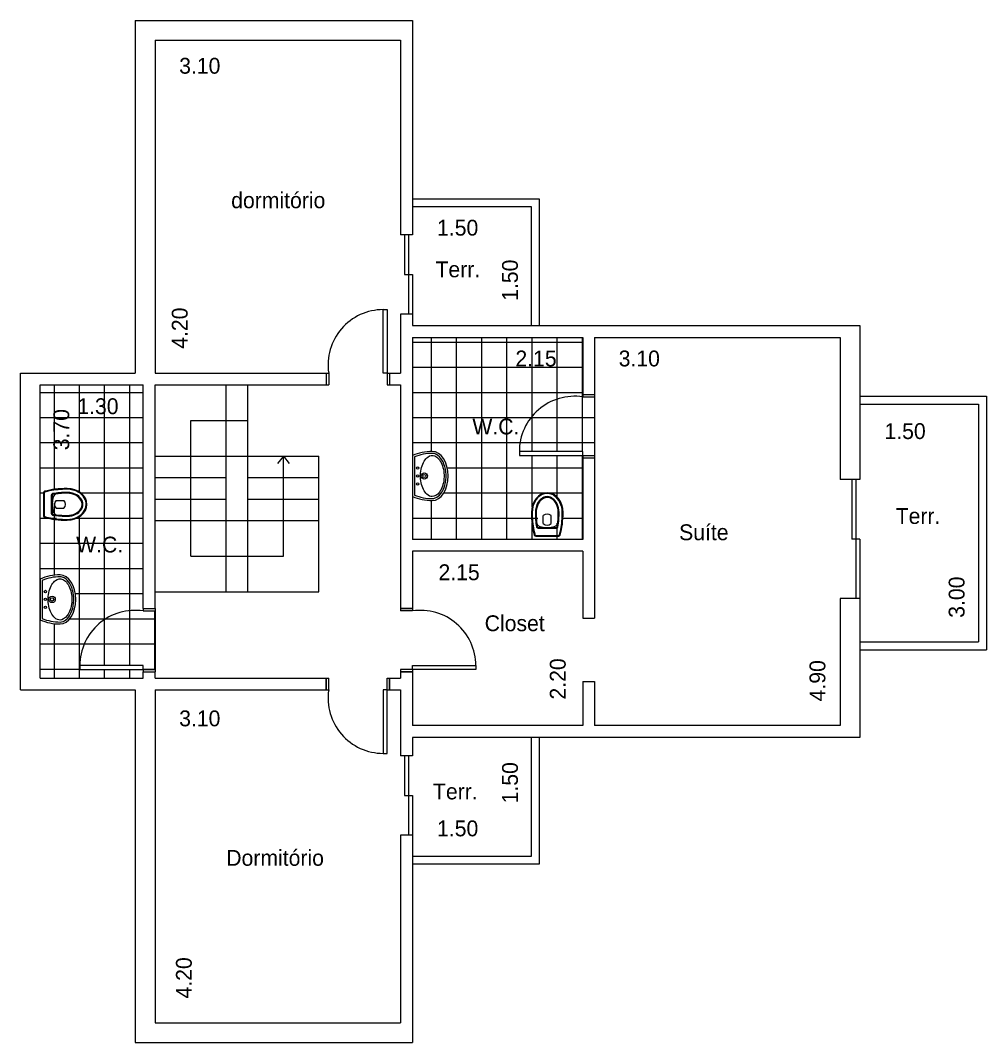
# Model space of a CAD drawing. Extents: x 0 to 46.6, y 0 to 34.7.
# Drawn here: x 17.79 to 29.99, y 21.8 to 34.7 of the extents above; entities that cross this region are included whole.
import ezdxf

# ---------------------------------------------------------------- set-up
doc = ezdxf.new("R2010")
doc.units = 0
doc.layers.get('0').update_dxf_attribs({"linetype": 'CONTINUOUS'})
doc.layers.get('DEFPOINTS').update_dxf_attribs({"linetype": 'CONTINUOUS'})
for name, color, linetype in [('BLOCO', 5, 'CONTINUOUS'), ('BLOCOS', 5, 'CONTINUOUS'), ('HACHURA', 1, 'CONTINUOUS'), ('PAREDE', 7, 'CONTINUOUS')]:
    doc.layers.add(name, color=color, linetype=linetype)
doc.styles.add('PADRÃO', font='', dxfattribs={"height": 0.2})
doc.styles.get('PADRÃO').set_extended_font_data('AvantGarde Bk BT')
doc.dimstyles.new('PADRÃOS', dxfattribs={"dimtxt": 0.15, "dimasz": 0.1, "dimexe": 1.25, "dimexo": 0.625, "dimgap": 0.1, "dimtad": 0, "dimjust": 1, "dimzin": 1, "dimdsep": 46, "dimtxsty": 'PADRÃO', "dimcen": 2.5, "dimse1": 1, "dimse2": 1, "dimsd1": 1, "dimsd2": 1, "dimclrt": 1, "dimadec": 0, "dimazin": 0, "dimtfac": 1, "dimtdec": 4, "dimtmove": 0, "dimatfit": 3, "dimfxl": 1, "dimtolj": 1, "dimtzin": 0, "dimarcsym": 0})

# ---------------------------------------------------------------- blocks, each defined once
blk = doc.blocks.new('P80E15')
at = {"layer": 'BLOCO', "ltscale": 0.015}
for p, q in [((0.03000000000000114, 0.1500000000000057), (0, 0.1500000000000057)), ((0, 0.1500000000000057), (0, 0)), ((0.03000000000000114, 0.1500000000000057), (0.03000000000000114, 0)), ((0.8000000000000114, 0.1500000000000341), (0.7700000000000102, 0.1500000000000341)), ((0.7700000000000102, 0.1500000000000057), (0.7700000000000102, 0)), ((0.8000000000000114, 0.1500000000000057), (0.8000000000000114, 0)), ((0.03000000000000114, 2.842170943040401e-14), (0, 0)), ((0.8000000000000114, 2.842170943040401e-14), (0.7700000000000102, 5.684341886080801e-14))]:
    blk.add_line(p, q, dxfattribs=at)
at = {"layer": 'BLOCO'}
blk.add_lwpolyline([(0.03000000000000114, 0.1500000000000057), (0.0800000000000125, 0.1500000000000057), (0.0800000000000125, 0.950000000000017), (0.03000000000000114, 0.950000000000017)], close=True, dxfattribs=at)
at = {"layer": 'BLOCO', "ltscale": 0.015}
blk.add_arc((0.0800000000000125, 0.2524375000000134), 0.6975625000000036, 351.555539587714, 90.00000000000041, dxfattribs=at)
blk = doc.blocks.new('P80D15')
at = {"layer": 'BLOCO', "ltscale": 0.015}
for p, q in [((0, 0.1500000000000057), (0, 0)), ((0, 0.1500000000000341), (0.03000000000000114, 0.1500000000000341)), ((0.03000000000000114, 0.1500000000000057), (0.03000000000000114, 0)), ((0.7700000000000102, 0.1500000000000057), (0.7700000000000102, 0)), ((0.7700000000000102, 0.1500000000000057), (0.8000000000000114, 0.1500000000000057)), ((0.8000000000000114, 0.1500000000000057), (0.8000000000000114, 0)), ((0, 2.842170943040401e-14), (0.03000000000000114, 0)), ((0.7699999999999818, 0), (0.8000000000000114, 0))]:
    blk.add_line(p, q, dxfattribs=at)
at = {"layer": 'BLOCO'}
blk.add_lwpolyline([(0.7700000000000102, 0.1500000000000057), (0.7199999999999989, 0.1500000000000057), (0.7199999999999989, 0.950000000000017), (0.7700000000000102, 0.950000000000017)], close=True, dxfattribs=at)
at = {"layer": 'BLOCO', "ltscale": 0.015}
blk.add_arc((0.7199999999999989, 0.2524375000000134), 0.6975625000000036, 89.99999999999959, 188.444460412286, dxfattribs=at)
blk = doc.blocks.new('VASOSAN')
at = {"layer": 'BLOCOS'}
for p, q in [((-0.04999870165021036, 0.1999637913173729), (-0.04999870165021036, 0.300036208682684)), ((0.05000129834978395, 0.2000000000000171), (0.05000129834978395, 0.3000000000000398)), ((-0.1156907586723577, 0.1400000000000148), (0.1156608751354042, 0.1400000000000148)), ((-0.1156899891503542, 0.1500000000000057), (0.1156563640565906, 0.1500000000000057)), ((-0.1449592708755176, 0.04000000000002046), (0.1449618675667352, 0.04000000000002046)), ((-0.144958964094414, 0.05000000000001137), (0.144958964094414, 0.05000000000001137))]:
    blk.add_line(p, q, dxfattribs=at)
for centre, radius, start, end in [((-1.681254687468936e-05, 0.2500000000000284), 0.07072348561596478, 44.98962509969003, 134.9688828081831), ((-0.1156907586724003, 0.1599999999999966), 0.02, 189.3867869031125, 270.0000000001221), ((-0.1156899891503826, 0.1599999999999113), 0.01, 189.3843767903272, 270.0000000002443), ((-1.681254687468936e-05, 0.2500000000000284), 0.07072348561596478, 225.0311171918169, 315.01037490031), ((0.1156563640566048, 0.1599999999999397), 0.01, 269.9999999999185, 350.5758748885445), ((0.1156608751354185, 0.1600000000000534), 0.02, 269.9999999999593, 350.5771305827586), ((-0.1449592708755176, 0.06000000000784667), 0.02, 195.5363314444965, 269.9999999879495), ((-0.1449589640944282, 0.0600000000000307), 0.01, 195.5346797106506, 270), ((0.1449589640941156, 0.06000000000059913), 0.01, 270.0000000017912, 344.483103753554), ((0.1449618675666784, 0.06000000000008754), 0.02, 270.0000000001221, 344.463668535786)]:
    blk.add_arc(centre, radius, start, end, dxfattribs=at)
for centre, major_axis, ratio, start_param, end_param in [((1.298349786793551e-06, 0.3400000000000034), (0, 0.25), 0.8000000000000114, 4.71238898038469, 7.853981633974483), ((1.298349786793551e-06, 0.3400000000000034), (0, 0.5), 0.4000000000000057, 1.570796326794897, 2.178171401941273), ((1.298349786793551e-06, 0.3400000000000034), (0, 0.5), 0.4000000000000057, 4.10501390519934, 4.71238898038469), ((3.162615456631102e-06, 0.2000000000000171), (-0.1315416254084454, 0), 0.380107846735427, 0, 3.141592653589793)]:
    blk.add_ellipse(centre, major_axis=major_axis, ratio=ratio, start_param=start_param, end_param=end_param, dxfattribs=at)
for points, knots in [([(0.1900012983497845, 0.3400000000000034), (0.1900012983497845, 0.3848761319792686), (0.1797393390216371, 0.4296688513161939), (0.1275724019719462, 0.5345347987748141), (0.06728061332151469, 0.5774883381547511), (-0.05557463358574921, 0.5822833263597715), (-0.1176873313140447, 0.5442092108278018), (-0.1772271428546759, 0.4396819034496957), (-0.1899987016502109, 0.3899119131999385), (-0.1899987016502109, 0.3400000000000034)], [4.71238898038469, 4.71238898038469, 4.71238898038469, 4.71238898038469, 5.268704666077937, 5.268704666077937, 6.251971787216637, 6.251971787216637, 7.235238908355337, 7.235238908355337, 7.853981633974483, 7.853981633974483, 7.853981633974483, 7.853981633974483]), ([(0.1500012983497925, 0.3400000000000034), (0.1500012983497925, 0.3788440209133057), (0.1410350669412708, 0.4175642631073231), (0.09785548235792874, 0.5046356523495774), (0.05186252916044509, 0.5365242863162791), (-0.035906470330346, 0.5428969122828846), (-0.08268716521656927, 0.5186239494114204), (-0.136675398657502, 0.4336095243094746), (-0.1499987016502189, 0.3869668551708401), (-0.1499987016502189, 0.3400000000000034)], [4.71238898038469, 4.71238898038469, 4.71238898038469, 4.71238898038469, 5.267303564860582, 5.267303564860582, 6.225165062483076, 6.225165062483076, 7.18302656010557, 7.18302656010557, 7.853981633974483, 7.853981633974483, 7.853981633974483, 7.853981633974483]), ([(0.1400012983497874, 0.3400000000000034), (0.1400012983497874, 0.3772837390730786), (0.1313244408788421, 0.4146147677288923), (0.08614040026922964, 0.5057958350239744), (0.03502463044166859, 0.5349710805647021), (-0.04931088296146413, 0.5246485128546965), (-0.08846614740087944, 0.4978919085569657), (-0.1301770436703151, 0.4186244413023701), (-0.139998701650228, 0.3793231752999873), (-0.139998701650228, 0.3400000000000034)], [4.71238898038469, 4.71238898038469, 4.71238898038469, 4.71238898038469, 5.266984672173268, 5.266984672173268, 6.376176055750425, 6.376176055750425, 7.268653195712185, 7.268653195712185, 7.853981633974483, 7.853981633974483, 7.853981633974483, 7.853981633974483]), ([(-0.1899987016502109, 0.3400000000000034), (-0.1899987016502109, 0.2628456380244302), (-0.1826597402104682, 0.1857481592563204), (-0.1646350625580055, 0.0962993025843275), (-0.1598779088782436, 0.07633152029333701), (-0.1545936493339752, 0.05732178411361133)], [1.570796326794897, 1.570796326794897, 1.570796326794897, 1.570796326794897, 2.037455774227855, 2.037455774227855, 2.178171373096618, 2.178171373096618, 2.178171373096618, 2.178171373096618]), ([(0.1255213970934932, 0.158362586435743), (0.1304959230626253, 0.1883329397418549), (0.1342856674288981, 0.2197754344096836), (0.1388984311594896, 0.280892952358073), (0.1400012983497874, 0.3104504303007616), (0.1400012983497874, 0.3400000000000034)], [4.319424209334854, 4.319424209334854, 4.319424209334854, 4.319424209334854, 4.526146784234752, 4.526146784234752, 4.71238898038469, 4.71238898038469, 4.71238898038469, 4.71238898038469]), ([(0.1353910129756457, 0.1567256052765629), (0.1406375926198677, 0.1883393074453181), (0.1445703338030171, 0.2215366219332111), (0.1489940345178695, 0.2833246268364178), (0.1500012983497925, 0.3116621455754114), (0.1500012983497925, 0.3400000000000034)], [4.319414935773391, 4.319414935773391, 4.319414935773391, 4.319414935773391, 4.53527739023095, 4.53527739023095, 4.71238898038469, 4.71238898038469, 4.71238898038469, 4.71238898038469]), ([(0.1545944801337669, 0.0573247746568768), (0.1714080019636555, 0.1178830224408784), (0.1827947395838834, 0.188231392050767), (0.1891612343353728, 0.2873542333339003), (0.1900012983497845, 0.3136769834079587), (0.1900012983497845, 0.3400000000000034)], [4.105016649121983, 4.105016649121983, 4.105016649121983, 4.105016649121983, 4.553177186481221, 4.553177186481221, 4.71238898038469, 4.71238898038469, 4.71238898038469, 4.71238898038469])]:
    blk.add_open_spline(points, degree=3, knots=knots, dxfattribs=at)
for points in [[(-0.1499987016502189, 0.3400000000000034), (-0.1499987016502189, 0.2771333061211863), (-0.1449377691834997, 0.2142947379843179), (-0.1354229546785177, 0.1567380311504962)], [(-0.1399987016502138, 0.3400000000000034), (-0.1399987016502138, 0.2776703725988909), (-0.1349701841103865, 0.2153313553609451), (-0.1255561557510418, 0.1583694305881238)]]:
    blk.add_open_spline(points, degree=3, dxfattribs=at)
blk = doc.blocks.new('LAVAT')
at = {"layer": 'BLOCOS'}
for p, q in [((-0.2573623180961135, 0), (0.2573623180960993, 0)), ((-0.2410322495695425, 0.02500000000000568), (0.2410322495695283, 0.02500000000000568))]:
    blk.add_line(p, q, dxfattribs=at)
for centre, radius in [((-2.842170943040401e-14, 0.1500000000000057), 0.04), ((-2.842170943040401e-14, 0.1500000000000057), 0.02), ((-0.09999999999999432, 0.06499999999999773), 0.015), ((0, 0.06499999999999773), 0.015), ((0.09999999999999432, 0.06499999999999773), 0.015)]:
    blk.add_circle(centre, radius, dxfattribs=at)
for centre, radius, start, end in [((0.3099999999999739, 0.25), 0.6200000000000045, 180, 203.779994731564), ((0.3099999999999739, 0.25), 0.5951987399818819, 180.0000000000055, 202.2113997706397), ((-0.3099999999999739, 0.25), 0.5951987399818819, 337.7886002293573, 359.9999999999946), ((-0.3099999999999739, 0.25), 0.6200000000000045, 336.2200052684331, 7.016477563892661e-15)]:
    blk.add_arc(centre, radius, start, end, dxfattribs=at)
blk.add_ellipse((-2.842170943040401e-14, 0.25), major_axis=(0.3100000000000023, 0), ratio=0.645161290322576, start_param=0, end_param=3.141592653589793, dxfattribs=at)
for points, knots in [([(0.2849999999999824, 0.2500000000000284), (0.2849999999999682, 0.300317964642403), (0.2452497040517159, 0.3541887687748044), (0.1008916727811169, 0.4227595909021034), (3.167234224576987e-05, 0.4339558931305021), (-0.1743068501371283, 0.3989778962069579), (-0.2442601782461509, 0.3532994974840165), (-0.2803506487652356, 0.2860131679577762), (-0.2851229441039038, 0.2679846562883483), (-0.285198739981908, 0.2499999999999716)], [0, 0, 0, 0, 0.9361481793933827, 0.9361481793933827, 1.872296358786765, 1.872296358786765, 2.808444538180148, 2.808444538180148, 3.13938546545754, 3.13938546545754, 3.13938546545754, 3.13938546545754]), ([(0.2599999999999625, 0.2500000000000284), (0.2599999999999625, 0.2784978981889878), (0.242078010852012, 0.3126567214920613), (0.1643569005752425, 0.3704649949829673), (0.1030052039381815, 0.3920693254798095), (-0.02877373062847255, 0.4037223597623836), (-0.0976825814684048, 0.3936467971219031), (-0.2034406750199054, 0.3477822861136133), (-0.2396263539294523, 0.3143366745038918), (-0.2661732608932681, 0.2526194074667387), (-0.2627272874450739, 0.2240541362115209), (-0.2158391141528142, 0.162032776211305), (-0.168127663237712, 0.1314918993692231), (-0.04805875393354597, 0.09792981637818343), (0.02266607553652022, 0.095757041570522), (0.1477154277714732, 0.1225128520000851), (0.2007272141554637, 0.1503951910720218), (0.2508407150234859, 0.2045307616155014), (0.2599999999999767, 0.2286312563089723), (0.2599999999999625, 0.2500000000000284)], [0, 0, 0, 0, 0.718091798041799, 0.718091798041799, 1.436183596083598, 1.436183596083598, 2.154275394125397, 2.154275394125397, 2.872367192167196, 2.872367192167196, 3.590458990208995, 3.590458990208995, 4.308550788250794, 4.308550788250794, 5.026642586292593, 5.026642586292593, 5.744734384334392, 5.744734384334392, 6.283185307179586, 6.283185307179586, 6.283185307179586, 6.283185307179586])]:
    blk.add_open_spline(points, degree=3, knots=knots, dxfattribs=at)
blk = doc.blocks.new('*D27')
at = {"layer": 'DEFPOINTS', "color": 0, "linetype": 'ByBlock', "ltscale": 0.015}
for p in [(139.7020438168859, 147.0013456034952), (142.8020438168859, 147.0013456034952), (142.8020438168859, 146.6775896269154)]:
    blk.add_point(p, dxfattribs=at)
at = {"color": 1, "linetype": 'ByBlock', "ltscale": 0.015, "insert": (140.2667416190837, 146.6775896269154), "char_height": 0.2, "attachment_point": 5, "style": 'PADRÃO'}
blk.add_mtext('\\A1;3.10', dxfattribs=at)
blk = doc.blocks.new('*D28')
at = {"layer": 'DEFPOINTS', "color": 0, "linetype": 'ByBlock', "ltscale": 0.015}
for p in [(139.7020438168859, 147.0013456034952), (140.0146495256936, 147.0013456034952), (139.7020438168859, 142.8013456034953)]:
    blk.add_point(p, dxfattribs=at)
at = {"color": 1, "linetype": 'ByBlock', "ltscale": 0.015, "insert": (140.0146495256936, 143.3674857133854), "char_height": 0.2, "attachment_point": 5, "rotation": 90, "style": 'PADRÃO'}
blk.add_mtext('\\A1;4.20', dxfattribs=at)
blk = doc.blocks.new('*D29')
at = {"layer": 'DEFPOINTS', "color": 0, "linetype": 'ByBlock', "ltscale": 0.015}
for p in [(142.9520438168859, 144.9013456034952), (144.4520438168859, 144.9013456034952), (144.4520438168859, 144.6341857140736)]:
    blk.add_point(p, dxfattribs=at)
at = {"color": 1, "linetype": 'ByBlock', "ltscale": 0.015, "insert": (143.5232663443584, 144.6341857140736), "char_height": 0.2, "attachment_point": 5, "style": 'PADRÃO'}
blk.add_mtext('\\A1;1.50', dxfattribs=at)
blk = doc.blocks.new('*D30')
at = {"layer": 'DEFPOINTS', "color": 0, "linetype": 'ByBlock', "ltscale": 0.015}
for p in [(144.1854180253599, 144.9013456034952), (144.4520438168859, 144.9013456034952), (144.4520438168859, 143.4013456034952)]:
    blk.add_point(p, dxfattribs=at)
at = {"color": 1, "linetype": 'ByBlock', "ltscale": 0.015, "insert": (144.1854180253599, 143.9725681309677), "char_height": 0.2, "attachment_point": 5, "rotation": 90, "style": 'PADRÃO'}
blk.add_mtext('\\A1;1.50', dxfattribs=at)
blk = doc.blocks.new('*D31')
at = {"layer": 'DEFPOINTS', "color": 0, "linetype": 'ByBlock', "ltscale": 0.015}
for p in [(142.9520438168859, 143.2513456034952), (145.1020438168859, 143.2513456034952), (142.9520438168859, 142.9837431080954)]:
    blk.add_point(p, dxfattribs=at)
at = {"color": 1, "linetype": 'ByBlock', "ltscale": 0.015, "insert": (144.5128267839189, 142.9837431080954), "char_height": 0.2, "attachment_point": 5, "style": 'PADRÃO'}
blk.add_mtext('\\A1;2.15', dxfattribs=at)
blk = doc.blocks.new('*D32')
at = {"layer": 'DEFPOINTS', "color": 0, "linetype": 'ByBlock', "ltscale": 0.015}
for p in [(145.2520438168859, 143.2513456034952), (148.3520438168859, 143.2513456034952), (148.3520438168859, 142.9837431080954)]:
    blk.add_point(p, dxfattribs=at)
at = {"color": 1, "linetype": 'ByBlock', "ltscale": 0.015, "insert": (145.8167416190837, 142.9837431080954), "char_height": 0.2, "attachment_point": 5, "style": 'PADRÃO'}
blk.add_mtext('\\A1;3.10', dxfattribs=at)
blk = doc.blocks.new('*D33')
at = {"layer": 'DEFPOINTS', "color": 0, "linetype": 'ByBlock', "ltscale": 0.015}
for p in [(148.0676442762535, 143.2513456034952), (148.3520438168859, 143.2513456034952), (148.3520438168859, 138.3513456034952)]:
    blk.add_point(p, dxfattribs=at)
at = {"color": 1, "linetype": 'ByBlock', "ltscale": 0.015, "insert": (148.0676442762535, 138.9174857133853), "char_height": 0.2, "attachment_point": 5, "rotation": 90, "style": 'PADRÃO'}
blk.add_mtext('\\A1;4.90', dxfattribs=at)
blk = doc.blocks.new('*D34')
at = {"layer": 'DEFPOINTS', "color": 0, "linetype": 'ByBlock', "ltscale": 0.015}
for p in [(148.6020438168859, 142.4077654808366), (150.1020438168859, 142.4077654808366), (150.1020438168859, 142.0668310870573)]:
    blk.add_point(p, dxfattribs=at)
at = {"color": 1, "linetype": 'ByBlock', "ltscale": 0.015, "insert": (149.1732663443584, 142.0668310870573), "char_height": 0.2, "attachment_point": 5, "style": 'PADRÃO'}
blk.add_mtext('\\A1;1.50', dxfattribs=at)
blk = doc.blocks.new('*D35')
at = {"layer": 'DEFPOINTS', "color": 0, "linetype": 'ByBlock', "ltscale": 0.015}
for p in [(149.8251372755894, 142.4077654808366), (150.1020438168859, 142.4077654808366), (150.1020438168859, 139.4077654808366)]:
    blk.add_point(p, dxfattribs=at)
at = {"color": 1, "linetype": 'ByBlock', "ltscale": 0.015, "insert": (149.8251372755894, 139.9724632830344), "char_height": 0.2, "attachment_point": 5, "rotation": 90, "style": 'PADRÃO'}
blk.add_mtext('\\A1;3.00', dxfattribs=at)
blk = doc.blocks.new('*D36')
at = {"layer": 'DEFPOINTS', "color": 0, "linetype": 'ByBlock', "ltscale": 0.015}
for p in [(142.9520438168858, 140.5513456034952), (145.1020438168859, 140.5513456034952), (145.1020438168859, 140.2854011482889)]:
    blk.add_point(p, dxfattribs=at)
at = {"color": 1, "linetype": 'ByBlock', "ltscale": 0.015, "insert": (143.5412608498529, 140.2854011482889), "char_height": 0.2, "attachment_point": 5, "style": 'PADRÃO'}
blk.add_mtext('\\A1;2.15', dxfattribs=at)
blk = doc.blocks.new('*D37')
at = {"layer": 'DEFPOINTS', "color": 0, "linetype": 'ByBlock', "ltscale": 0.015}
for p in [(144.7887369004427, 140.5513456034952), (145.1020438168859, 140.5513456034952), (145.1020438168859, 138.3513456034952)]:
    blk.add_point(p, dxfattribs=at)
at = {"color": 1, "linetype": 'ByBlock', "ltscale": 0.015, "insert": (144.7887369004427, 138.9404252738249), "char_height": 0.2, "attachment_point": 5, "rotation": 90, "style": 'PADRÃO'}
blk.add_mtext('\\A1;2.20', dxfattribs=at)
blk = doc.blocks.new('*D38')
at = {"layer": 'DEFPOINTS', "color": 0, "linetype": 'ByBlock', "ltscale": 0.015}
for p in [(138.2520438168858, 142.6513456034952), (139.5520438168859, 142.6513456034952), (138.2520438168858, 142.3812012389593)]:
    blk.add_point(p, dxfattribs=at)
at = {"color": 1, "linetype": 'ByBlock', "ltscale": 0.015, "insert": (138.9808212894133, 142.3812012389593), "char_height": 0.2, "attachment_point": 5, "style": 'PADRÃO'}
blk.add_mtext('\\A1;1.30', dxfattribs=at)
blk = doc.blocks.new('*D39')
at = {"layer": 'DEFPOINTS', "color": 0, "linetype": 'ByBlock', "ltscale": 0.015}
for p in [(138.2520438168858, 142.6513456034952), (138.2520438168858, 138.9513456034952), (138.5194682444649, 138.9513456034952)]:
    blk.add_point(p, dxfattribs=at)
at = {"color": 1, "linetype": 'ByBlock', "ltscale": 0.015, "insert": (138.5194682444649, 142.0866478012974), "char_height": 0.2, "attachment_point": 5, "rotation": 90, "style": 'PADRÃO'}
blk.add_mtext('\\A1;3.70', dxfattribs=at)
blk = doc.blocks.new('*D40')
at = {"layer": 'DEFPOINTS', "color": 0, "linetype": 'ByBlock', "ltscale": 0.015}
for p in [(139.7020438168859, 138.8013456034952), (142.8020438168859, 138.8013456034952), (142.8020438168859, 138.4413047695451)]:
    blk.add_point(p, dxfattribs=at)
at = {"color": 1, "linetype": 'ByBlock', "ltscale": 0.015, "insert": (140.2667416190837, 138.4413047695451), "char_height": 0.2, "attachment_point": 5, "style": 'PADRÃO'}
blk.add_mtext('\\A1;3.10', dxfattribs=at)
blk = doc.blocks.new('*D41')
at = {"layer": 'DEFPOINTS', "color": 0, "linetype": 'ByBlock', "ltscale": 0.015}
for p in [(139.7020438168859, 138.8013456034952), (140.0671118693151, 138.8013456034952), (139.7020438168859, 134.6013456034952)]:
    blk.add_point(p, dxfattribs=at)
at = {"color": 1, "linetype": 'ByBlock', "ltscale": 0.015, "insert": (140.0671118693151, 135.1674857133854), "char_height": 0.2, "attachment_point": 5, "rotation": 90, "style": 'PADRÃO'}
blk.add_mtext('\\A1;4.20', dxfattribs=at)
blk = doc.blocks.new('*D42')
at = {"layer": 'DEFPOINTS', "color": 0, "linetype": 'ByBlock', "ltscale": 0.015}
for p in [(144.4520438168858, 137.0528375206542), (142.9520438168858, 136.7013456034952), (144.4520438168858, 136.7013456034952)]:
    blk.add_point(p, dxfattribs=at)
at = {"color": 1, "linetype": 'ByBlock', "ltscale": 0.015, "insert": (143.5232663443583, 137.0528375206542), "char_height": 0.2, "attachment_point": 5, "style": 'PADRÃO'}
blk.add_mtext('\\A1;1.50', dxfattribs=at)
blk = doc.blocks.new('*D43')
at = {"layer": 'DEFPOINTS', "color": 0, "linetype": 'ByBlock', "ltscale": 0.015}
for p in [(144.4520438168858, 138.2013456034952), (144.1854180253599, 136.7013456034952), (144.4520438168858, 136.7013456034952)]:
    blk.add_point(p, dxfattribs=at)
at = {"color": 1, "linetype": 'ByBlock', "ltscale": 0.015, "insert": (144.1854180253599, 137.6301230760227), "char_height": 0.2, "attachment_point": 5, "rotation": 90, "style": 'PADRÃO'}
blk.add_mtext('\\A1;1.50', dxfattribs=at)
blk = doc.blocks.new('SETA')
at = {"layer": 'PAREDE', "ltscale": 0.015}
for q in [(-0.07329951123824685, -0.09103539160554419), (0.07329951123824685, -0.09103539160554419)]:
    blk.add_line((0, 0), q, dxfattribs=at)

msp = doc.modelspace()

# ---------------------------------------------------------------- hatches: boundary and pattern name
at = {"layer": 'HACHURA', "ltscale": 0.015}
h = msp.add_hatch(dxfattribs=at)
h.set_pattern_fill('NET', color=256, scale=0.1, style=0)
h.set_pattern_definition([(0, (-120.2081814225368, -112.5504849031572), (0, 0.3175), []), (90, (-120.2081814225368, -112.5504849031572), (-0.3175, 1.944062586693024e-17), [])])
h.paths.add_polyline_path([(19.49386239434905, 27.24825438182631), (19.3438623943491, 27.24825438182631, 0.4580704259902287), (18.54386239434909, 26.55825438182632), (19.34386239434907, 26.55825438182629), (19.3438623943491, 26.50825438182628), (19.49386239434911, 26.50825438182633)])
edge = h.paths.add_edge_path()
edge.add_line((19.34386239434907, 30.10086070033805), (18.04386239434906, 30.10086070033802))
edge.add_line((18.04386239434906, 30.10086070033802), (18.04386239434906, 27.65085458248782))
edge.add_arc((18.29386239434912, 27.08349226438767), 0.6199999999999978, 89.99999999999739, 113.77999473141759, ccw=False)
edge.add_ellipse((18.29386239434909, 27.39349226438767), major_axis=(-8.867674118878047e-15, -0.3100000000000023), ratio=0.645161290322576, start_angle=0, end_angle=180, ccw=False)
edge.add_arc((18.29386239434903, 27.70349226438762), 0.6200000000000033, 246.2200052685906, 269.9999999999685, ccw=False)
edge.add_line((18.04386239434906, 27.13612994628744), (18.04386239434906, 26.40086070033806))
edge.add_line((18.04386239434906, 26.40086070033806), (19.34386239434907, 26.40086070033806))
edge.add_line((19.34386239434907, 26.40086070033806), (19.34386239434907, 26.4782543818263))
edge.add_line((19.34386239434907, 26.4782543818263), (19.3438623943491, 26.5082543818263))
edge.add_line((19.3438623943491, 26.5082543818263), (18.54386239434906, 26.50825438182628))
edge.add_line((18.54386239434906, 26.50825438182628), (18.54386239434909, 26.55825438182671))
edge.add_arc((19.24142489434909, 26.55825438182632), 0.6975624999999995, 81.55553958771628, 179.9999999999673, ccw=False)
edge.add_line((19.34386239434907, 27.24825438182631), (19.34386239434907, 27.27825438182632))
edge.add_line((19.34386239434907, 27.27825438182632), (19.34386239434907, 30.10086070033805))
edge = h.paths.add_edge_path(flags=16)
edge.add_ellipse((18.38386239434907, 28.59367883466297), major_axis=(0.25, -4.592273826833915e-17), ratio=0.8000000000000114, start_angle=270, end_angle=450, ccw=False)
edge.add_ellipse((18.38386239434907, 28.59367883466297), major_axis=(0.5, -9.18454765366783e-17), ratio=0.4000000000000057, start_angle=235.1999716104384, end_angle=270, ccw=False)
edge.add_arc((18.10386239434909, 28.44871826544608), 0.02000000000002972, 180, 258.1772623986909, ccw=False)
edge.add_line((18.08386239434908, 28.44871826544608), (18.08386239434908, 28.73863940388827))
edge.add_arc((18.10386239434909, 28.73863940388605), 0.01999999999999973, 101.82273711283818, 179.9999999936491, ccw=False)
edge.add_ellipse((18.38386239434907, 28.59367883466297), major_axis=(0.5, -9.18454765366783e-17), ratio=0.4000000000000057, start_angle=90, end_angle=124.80002838732861, ccw=False)
h.paths.add_polyline_path([(25.04386239434912, 29.95006424929957), (24.89386239434911, 29.95006424929957, 0.4580704259902287), (24.0938623943491, 29.26006424929957), (24.89386239434911, 29.26006424929957), (24.89386239434911, 29.21006424929956), (25.04386239434912, 29.21006424929956)])
edge = h.paths.add_edge_path()
edge.add_line((24.89386239434911, 29.18006424929956), (24.89386239434911, 29.21006424929956))
edge.add_line((24.89386239434911, 29.21006424929956), (24.09386239434907, 29.21006424929956))
edge.add_line((24.09386239434907, 29.21006424929956), (24.0938623943491, 29.26006424929997))
edge.add_arc((24.79142489434911, 29.26006424929957), 0.6975624999999995, 81.55553958771628, 179.9999999999673, ccw=False)
edge.add_line((24.89386239434909, 29.95006424929957), (24.89386239434909, 29.98006424929957))
edge.add_line((24.89386239434909, 29.98006424929957), (24.89386239434911, 30.70086070033807))
edge.add_line((24.89386239434911, 30.70086070033807), (22.74386239434905, 30.70086070033801))
edge.add_line((22.74386239434905, 30.70086070033801), (22.74386239434905, 29.20899344945084))
edge.add_arc((22.99386239434897, 28.64163113135066), 0.6199999999999974, 89.99999999998693, 113.77999473140451, ccw=False)
edge.add_ellipse((22.99386239434905, 28.95163113135064), major_axis=(-1.107035659973437e-14, -0.3100000000000023), ratio=0.645161290322576, start_angle=0, end_angle=180, ccw=False)
edge.add_arc((22.99386239434902, 29.26163113135058), 0.6200000000000034, 246.2200052685906, 269.99999999996584, ccw=False)
edge.add_line((22.74386239434905, 28.6942688132504), (22.74386239434905, 28.15086070033797))
edge.add_line((22.74386239434905, 28.15086070033797), (24.89386239434911, 28.15086070033803))
edge.add_line((24.89386239434911, 28.15086070033803), (24.89386239434911, 29.18006424929956))
edge = h.paths.add_edge_path(flags=16)
edge.add_ellipse((24.44596886717618, 28.490860700338), major_axis=(0, 0.25), ratio=0.8000000000000114, start_angle=270, end_angle=450, ccw=False)
edge.add_ellipse((24.44596886717618, 28.490860700338), major_axis=(0, 0.5), ratio=0.4000000000000057, start_angle=235.1999716104384, end_angle=270, ccw=False)
edge.add_arc((24.59092943639307, 28.21086070033806), 0.02000000000002971, 270, 348.17726239778085, ccw=False)
edge.add_line((24.59092943639307, 28.19086070033802), (24.30100829795087, 28.19086070033802))
edge.add_arc((24.30100829795306, 28.210860700338), 0.01999999999999973, 191.8227371122636, 269.9999999937305, ccw=False)
edge.add_ellipse((24.44596886717618, 28.490860700338), major_axis=(0, 0.5), ratio=0.4000000000000057, start_angle=90, end_angle=124.80002838732861, ccw=False)
h.paths.add_polyline_path([(18.45141733940405, 29.98483721492298), (19.0938623943491, 29.98483721492298), (19.0938623943491, 29.67659545668121), (18.45141733940405, 29.67659545668121)], flags=24)
h.paths.add_polyline_path([(18.1571659428072, 29.22146509594242), (18.1571659428072, 29.85086070033802), (18.46540770104896, 29.85086070033802), (18.46540770104896, 29.22146509594242)], flags=24)
h.paths.add_polyline_path([(18.44091506128207, 27.93002578355706), (19.15341506128208, 27.93002578355706), (19.15341506128208, 28.24197633300761), (18.44091506128207, 28.24197633300761)], flags=24)
h.paths.add_polyline_path([(23.96542832841503, 30.58737908405905), (24.64386239434909, 30.58737908405905), (24.64386239434909, 30.27913732581729), (23.96542832841503, 30.27913732581729)], flags=24)
h.paths.add_polyline_path([(23.44455163661287, 29.41987349250675), (24.15705163661288, 29.41987349250675), (24.15705163661288, 29.73182404195731), (23.44455163661287, 29.73182404195731)], flags=24)

# ---------------------------------------------------------------- linework, layer by layer
at = {"layer": 'BLOCO', "ltscale": 0.015}
for p, q in [((22.64386239434906, 31.99466854547586), (22.64386239434909, 31.49466854547586)), ((22.69386239434907, 31.99466854547586), (22.6938623943491, 30.99466854547586)), ((22.64386239434906, 31.49466854547586), (22.74386239434908, 31.49466854547586)), ((22.74386239434914, 31.49466854547586), (22.74386239434911, 30.99466854547586)), ((28.29386239434909, 28.90561161628511), (28.29386239434909, 28.15561161628511)), ((28.3438623943491, 28.90561161628511), (28.3438623943491, 27.40561161628511)), ((28.39386239434911, 28.15561161628511), (28.29386239434909, 28.15561161628511)), ((28.39386239434911, 28.15561161628511), (28.39386239434911, 27.40561161628511)), ((22.643862394349, 25.41909793924458), (22.64386239434903, 24.91909793924458)), ((22.69386239434901, 25.41909793924458), (22.69386239434904, 24.41909793924458)), ((22.643862394349, 24.91909793924458), (22.74386239434902, 24.91909793924458)), ((22.74386239434908, 24.91909793924458), (22.74386239434905, 24.41909793924458))]:
    msp.add_line(p, q, dxfattribs=at)
at = {"layer": 'HACHURA', "ltscale": 0.015}
for p, q in [((25.04386239434912, 29.95006424929957), (25.04386239434912, 29.21006424929956)), ((19.49386239434908, 27.27825438182632), (19.49386239434911, 26.5082543818263))]:
    msp.add_line(p, q, dxfattribs=at)
at = {"layer": 'PAREDE', "ltscale": 0.015}
for p, q in [((19.24386239434908, 34.70086070033801), (22.74386239434911, 34.70086070033801)), ((19.24386239434908, 34.70086070033801), (19.24386239434905, 30.25086070033802)), ((22.74386239434911, 34.70086070033801), (22.74386239434911, 31.99466854547589)), ((19.49386239434908, 34.45086070033801), (22.59386239434907, 34.45086070033801)), ((19.49386239434908, 34.45086070033801), (19.49386239434908, 30.25086070033802)), ((22.59386239434907, 34.45086070033801), (22.5938623943491, 31.99466854547586)), ((22.59386239434907, 34.45086070033801), (22.59386239434905, 31.99466854547586)), ((22.74386239434911, 32.45086070033801), (24.3438623943491, 32.45086070033801)), ((24.3438623943491, 32.45086070033801), (24.34386239434907, 30.85086070033802)), ((22.74386239434911, 32.35086070033802), (24.24386239434911, 32.35086070033802)), ((24.24386239434911, 32.35086070033802), (24.24386239434908, 30.85086070033802)), ((22.74386239434908, 31.99466854547586), (22.59386239434907, 31.99466854547586)), ((22.74386239434908, 30.99466854547586), (22.59386239434907, 30.99466854547586)), ((22.5938623943491, 30.99466854547586), (22.5938623943491, 30.25086070033805)), ((22.59386239434905, 30.99466854547586), (22.59386239434907, 30.70086070033801)), ((22.74386239434911, 30.99466854547586), (22.74386239434908, 30.85086070033802)), ((22.74386239434911, 30.85086070033802), (28.39386239434911, 30.85086070033802)), ((28.39386239434911, 30.85086070033802), (28.39386239434911, 28.90561161628511)), ((22.74386239434911, 30.70086070033801), (24.89386239434911, 30.70086070033804)), ((22.74386239434905, 30.70086070033804), (22.74386239434905, 28.150860700338)), ((24.89386239434911, 30.70086070033801), (24.89386239434911, 29.98006424929957)), ((25.04386239434912, 30.70086070033801), (25.04386239434912, 29.98006424929957)), ((25.04386239434912, 30.70086070033804), (28.14386239434911, 30.70086070033801)), ((28.14386239434911, 30.70086070033801), (28.14386239434911, 28.90561161628511)), ((17.79386239434906, 30.25086070033802), (19.24386239434905, 30.25086070033802)), ((17.79386239434906, 26.25086070033802), (17.79386239434906, 30.25086070033802)), ((19.49386239434908, 30.25086070033805), (21.656138952056, 30.25086070033802)), ((21.656138952056, 30.25086070033802), (21.656138952056, 30.10086070033802)), ((22.45613895205601, 30.25086070033802), (22.45613895205601, 30.10086070033802)), ((22.45613895205601, 30.25086070033802), (22.5938623943491, 30.25086070033805)), ((18.04386239434906, 30.10086070033802), (19.34386239434907, 30.10086070033802)), ((18.04386239434906, 26.40086070033803), (18.04386239434906, 30.10086070033802)), ((19.34386239434907, 27.27825438182632), (19.34386239434907, 30.10086070033802)), ((19.49386239434908, 30.10086070033802), (21.656138952056, 30.10086070033802)), ((19.49386239434911, 27.27825438182632), (19.49386239434908, 30.10086070033802)), ((20.39386239434909, 27.49086070033798), (20.39386239434909, 30.10086070033802)), ((20.6638623943491, 27.49086070033798), (20.6638623943491, 30.10086070033802)), ((22.45613895205601, 30.10086070033802), (22.59386239434907, 30.10086070033805)), ((22.59386239434907, 30.10086070033805), (22.59386239434905, 27.27825438182632)), ((24.89386239434911, 29.98006424929957), (25.04386239434912, 29.98006424929957)), ((28.39386239434911, 29.95728057767937), (29.99386239434911, 29.95728057767937)), ((29.99386239434911, 29.95728057767937), (29.99386239434914, 26.75728057767938)), ((28.39386239434911, 29.85728057767938), (29.89386239434911, 29.85728057767938)), ((29.89386239434911, 29.85728057767938), (29.89386239434911, 26.85728057767938)), ((19.9438623943491, 27.94086070033796), (19.94386239434907, 29.65086070033797)), ((19.94386239434907, 29.65086070033797), (20.6638623943491, 29.65086070033803)), ((19.49386239434908, 29.20086070033801), (21.56386239434913, 29.20086070033804)), ((21.11386239434911, 27.94086070033799), (21.11386239434911, 29.20086070033804)), ((21.5638623943491, 27.49086070033798), (21.5638623943491, 29.20086070033804)), ((24.89386239434911, 29.18006424929956), (25.04386239434912, 29.18006424929956)), ((24.89386239434911, 29.18006424929956), (24.89386239434911, 28.150860700338)), ((25.04386239434912, 29.18006424929956), (25.04386239434912, 27.15747991610081)), ((19.49386239434908, 28.930860700338), (20.39386239434909, 28.930860700338)), ((20.6638623943491, 28.930860700338), (21.5638623943491, 28.930860700338)), ((28.39386239434911, 28.90561161628511), (28.14386239434911, 28.90561161628511)), ((19.49386239434908, 28.66086070033799), (20.39386239434909, 28.66086070033799)), ((20.6638623943491, 28.66086070033799), (21.5638623943491, 28.66086070033799)), ((19.49386239434908, 28.39086070033798), (21.56386239434913, 28.39086070033798)), ((24.89386239434911, 28.150860700338), (22.74386239434902, 28.150860700338)), ((24.89386239434911, 28.000860700338), (22.74386239434902, 28.000860700338)), ((22.74386239434905, 28.000860700338), (22.74386239434905, 27.27825438182632)), ((24.89386239434911, 28.000860700338), (24.89386239434911, 27.15747991610081)), ((19.9438623943491, 27.94086070033796), (21.11386239434911, 27.94086070033799)), ((19.49386239434908, 27.49086070033798), (21.56386239434913, 27.49086070033798)), ((28.39386239434911, 27.40561161628511), (28.14386239434911, 27.40561161628511)), ((28.14386239434911, 27.40561161628511), (28.14386239434911, 25.80086070033801)), ((28.39386239434911, 27.40561161628511), (28.39386239434911, 25.650860700338)), ((19.3438623943491, 27.27825438182632), (19.49386239434908, 27.27825438182632)), ((22.59386239434907, 27.27825438182632), (22.74386239434905, 27.27825438182632)), ((24.89386239434914, 27.15747991610081), (25.04386239434912, 27.15747991610081)), ((28.39386239434911, 26.85728057767938), (29.89386239434911, 26.85728057767938)), ((28.39386239434911, 26.75728057767938), (29.99386239434914, 26.75728057767938)), ((19.34386239434907, 26.40086070033803), (19.34386239434907, 26.4782543818263)), ((19.3438623943491, 26.4782543818263), (19.49386239434908, 26.4782543818263)), ((19.49386239434908, 26.40086070033803), (19.49386239434911, 26.4782543818263)), ((22.59386239434907, 26.4782543818263), (22.74386239434905, 26.4782543818263)), ((22.59386239434905, 26.4782543818263), (22.59386239434907, 26.40086070033803)), ((22.74386239434905, 26.4782543818263), (22.74386239434905, 25.80086070033801)), ((18.04386239434906, 26.40086070033803), (19.34386239434907, 26.40086070033806)), ((19.49386239434908, 26.40086070033806), (21.65613895205594, 26.400860700338)), ((21.65613895205597, 26.40086070033803), (21.65613895205597, 26.25086070033802)), ((22.45613895205598, 26.40086070033803), (22.45613895205598, 26.25086070033802)), ((22.45613895205598, 26.400860700338), (22.59386239434907, 26.40086070033803)), ((24.89386239434914, 26.3574799161008), (25.04386239434912, 26.3574799161008)), ((24.89386239434911, 26.3574799161008), (24.89386239434911, 25.80086070033801)), ((25.04386239434912, 26.3574799161008), (25.04386239434912, 25.80086070033801)), ((17.79386239434906, 26.25086070033802), (19.24386239434908, 26.25086070033802)), ((19.24386239434908, 26.25086070033802), (19.24386239434914, 21.80086070033803)), ((19.49386239434908, 26.25086070033802), (19.49386239434911, 22.05086070033803)), ((19.49386239434908, 26.25086070033802), (21.65613895205594, 26.25086070033802)), ((22.45613895205598, 26.25086070033802), (22.5938623943491, 26.25086070033802)), ((22.5938623943491, 26.25086070033802), (22.5938623943491, 25.41909793924458)), ((24.89386239434911, 25.80086070033801), (22.74386239434902, 25.80086070033801)), ((28.14386239434911, 25.80086070033801), (25.04386239434912, 25.80086070033801)), ((28.39386239434911, 25.650860700338), (22.74386239434905, 25.650860700338)), ((22.74386239434905, 25.650860700338), (22.74386239434905, 25.41909793924458)), ((24.24386239434905, 25.65086070033803), (24.24386239434905, 24.150860700338)), ((24.34386239434905, 25.65086070033803), (24.34386239434905, 24.05086070033801)), ((22.74386239434905, 25.41909793924458), (22.59386239434905, 25.41909793924458)), ((22.74386239434905, 24.41909793924458), (22.59386239434905, 24.41909793924458)), ((22.5938623943491, 24.41909793924455), (22.5938623943491, 22.05086070033803)), ((22.74386239434905, 24.41909793924458), (22.74386239434905, 21.80086070033803)), ((24.24386239434905, 24.150860700338), (22.74386239434905, 24.150860700338)), ((24.34386239434905, 24.05086070033801), (22.74386239434905, 24.05086070033801)), ((19.49386239434911, 22.05086070033803), (22.5938623943491, 22.05086070033803)), ((19.24386239434914, 21.80086070033803), (22.74386239434905, 21.80086070033803))]:
    msp.add_line(p, q, dxfattribs=at)

# ---------------------------------------------------------------- block references
at = {"layer": 'BLOCO', "ltscale": 0.015}
for name, p in [('P80D15', (21.656138952056, 30.10086070033802)), ('VASOSAN', (24.44596756882639, 28.150860700338))]:
    msp.add_blockref(name, p, dxfattribs=at)
for name, p, rotation in [('P80E15', (25.04386239434912, 29.18006424929956), 90), ('LAVAT', (22.74386239434905, 28.95163113135061), 269.999999999998), ('VASOSAN', (18.04386239434906, 28.59368013301275), 270), ('LAVAT', (18.04386239434909, 27.39349226438765), 269.9999999999984), ('P80E15', (19.49386239434911, 26.4782543818263), 90), ('P80D15', (22.59386239434905, 27.27825438182632), 270.0000000000018), ('P80E15', (22.45613895205598, 26.400860700338), 180)]:
    msp.add_blockref(name, p, dxfattribs=dict(at, rotation=rotation))
at = {"layer": 'HACHURA', "ltscale": 0.015}
msp.add_blockref('SETA', (21.11386239434911, 29.20086070033804), dxfattribs=at)

# ---------------------------------------------------------------- texts
at = {"layer": 'HACHURA', "ltscale": 0.015, "style": 'PADRÃO'}
for s, p in [('dormitório', (20.45510952939195, 32.33139032463669)), ('Terr.', (23.03462627520581, 31.45926997881304)), ('W.C.', (23.50080163661288, 29.47584876723204)), ('Terr.', (28.84630193884878, 28.34629142484278)), ('Suíte', (26.11139468818929, 28.14119321102385)), ('W.C.', (18.49716506128208, 27.98600105828234)), ('Closet', (23.65619470603893, 26.99276879131116)), ('Terr.', (23.00354612257216, 24.86997987345785)), ('Dormitório', (20.39295307099552, 24.03194045073531))]:
    msp.add_text(s, height=0.2, dxfattribs=at).set_placement(p)

# ---------------------------------------------------------------- dimensions: what is measured, and where the dimension line sits
at = {"layer": 'HACHURA', "ltscale": 0.015}
for base, p1, p2, picture, middle in [((22.59386239434907, 34.12710472375818), (19.49386239434908, 34.45086070033801), (22.59386239434907, 34.45086070033801), '*D27', (20.05856019654688, 34.12710472375818)), ((24.24386239434911, 32.08370081091641), (22.74386239434911, 32.35086070033802), (24.24386239434911, 32.35086070033802), '*D29', (23.31508492182162, 32.08370081091641)), ((22.74386239434911, 30.43325820493817), (24.89386239434911, 30.70086070033801), (22.74386239434911, 30.70086070033801), '*D31', (24.30464536138207, 30.43325820493817)), ((28.14386239434911, 30.43325820493817), (25.04386239434912, 30.70086070033801), (28.14386239434911, 30.70086070033801), '*D32', (25.60856019654692, 30.43325820493817)), ((18.04386239434906, 29.83071633580209), (19.34386239434907, 30.10086070033802), (18.04386239434906, 30.10086070033802), '*D38', (18.77263986687656, 29.83071633580209)), ((24.89386239434911, 27.73491624513167), (22.74386239434905, 28.000860700338), (24.89386239434911, 28.000860700338), '*D36', (23.33307942731609, 27.73491624513167)), ((22.5938623943491, 25.89081986638791), (19.49386239434908, 26.25086070033802), (22.5938623943491, 26.25086070033802), '*D40', (20.05856019654688, 25.89081986638791)), ((24.24386239434905, 24.50235261749697), (22.74386239434905, 24.150860700338), (24.24386239434905, 24.150860700338), '*D42', (23.31508492182157, 24.50235261749697))]:
    dim = msp.add_linear_dim(base=base, p1=p1, p2=p2, dimstyle='PADRÃOS', dxfattribs=at)
    dim.commit()
    dim.dimension.update_dxf_attribs({"geometry": picture, "text_midpoint": middle, "insert": (-120.2081814225368, -112.5504849031572)})
for base, p1, p2, picture, middle in [((19.8064681031568, 34.45086070033801), (19.49386239434908, 30.25086070033805), (19.49386239434908, 34.45086070033801), '*D28', (19.8064681031568, 30.81700081022817)), ((23.97723660282314, 32.35086070033802), (24.24386239434908, 30.85086070033802), (24.24386239434911, 32.35086070033802), '*D30', (23.97723660282314, 31.42208322781053)), ((27.85946285371675, 30.70086070033801), (28.14386239434911, 25.80086070033801), (28.14386239434911, 30.70086070033801), '*D33', (27.85946285371675, 26.36700081022812)), ((18.31128682192808, 26.40086070033803), (18.04386239434906, 30.10086070033802), (18.04386239434906, 26.40086070033803), '*D39', (18.31128682192808, 29.53616289814022)), ((29.61695585305266, 29.85728057767938), (29.89386239434911, 26.85728057767938), (29.89386239434911, 29.85728057767938), '*D35', (29.61695585305266, 27.42197837987717)), ((24.58055547790592, 28.000860700338), (24.89386239434911, 25.80086070033801), (24.89386239434911, 28.000860700338), '*D37', (24.58055547790592, 26.38994037066769)), ((19.85893044677833, 26.25086070033802), (19.49386239434911, 22.05086070033803), (19.49386239434908, 26.25086070033802), '*D41', (19.85893044677833, 22.61700081022815)), ((23.97723660282314, 24.150860700338), (24.24386239434905, 25.65086070033803), (24.24386239434905, 24.150860700338), '*D43', (23.97723660282314, 25.07963817286551))]:
    dim = msp.add_linear_dim(base=base, p1=p1, p2=p2, angle=90, dimstyle='PADRÃOS', dxfattribs=at)
    dim.commit()
    dim.dimension.update_dxf_attribs({"geometry": picture, "text_midpoint": middle, "insert": (-120.2081814225368, -112.5504849031572)})
dim = msp.add_linear_dim(base=(29.89386239434911, 29.51634618390005), p1=(28.39386239434911, 29.85728057767938), p2=(29.89386239434911, 29.85728057767938), dimstyle='PADRÃOS', dxfattribs=at)
dim.commit()
dim.dimension.update_dxf_attribs({"geometry": '*D34', "text_midpoint": (28.96508492182163, 29.51634618390005), "dimtype": 160, "insert": (-120.2081814225368, -112.5504849031572)})

doc.saveas('drawing.dxf')
